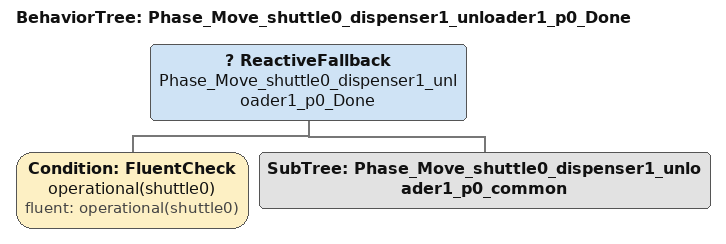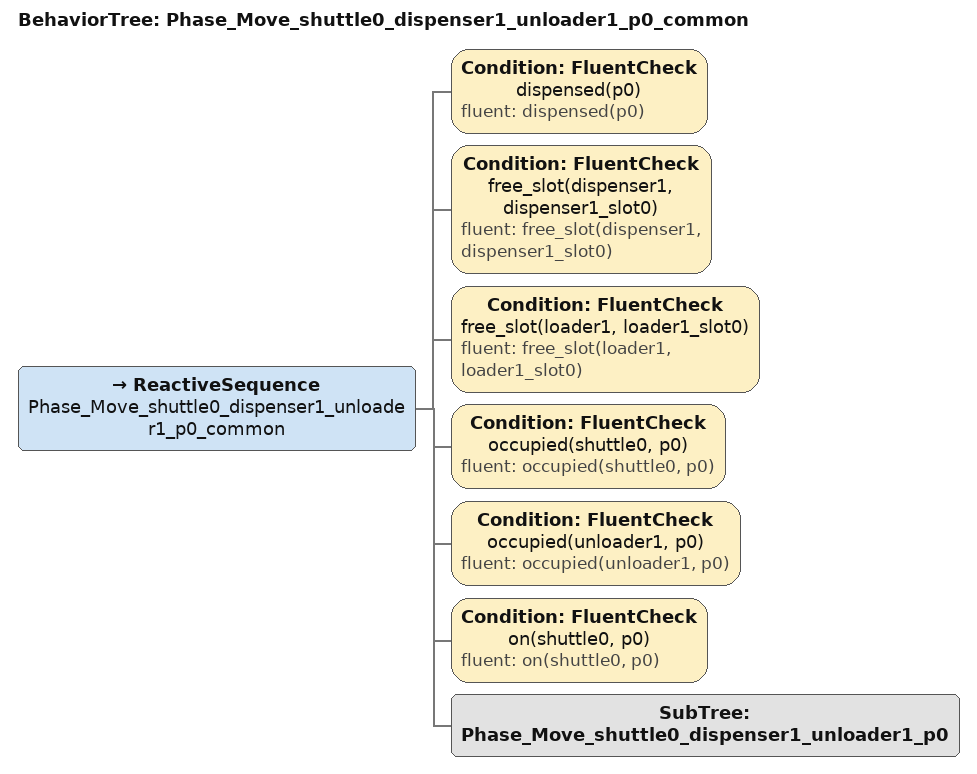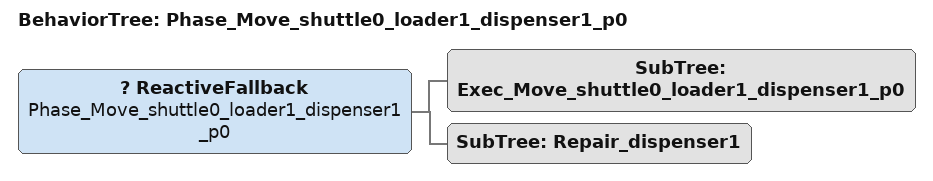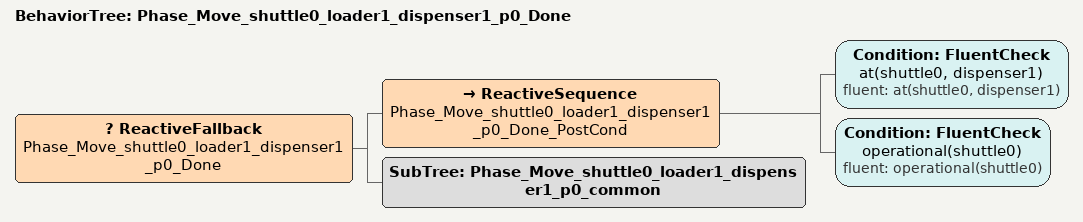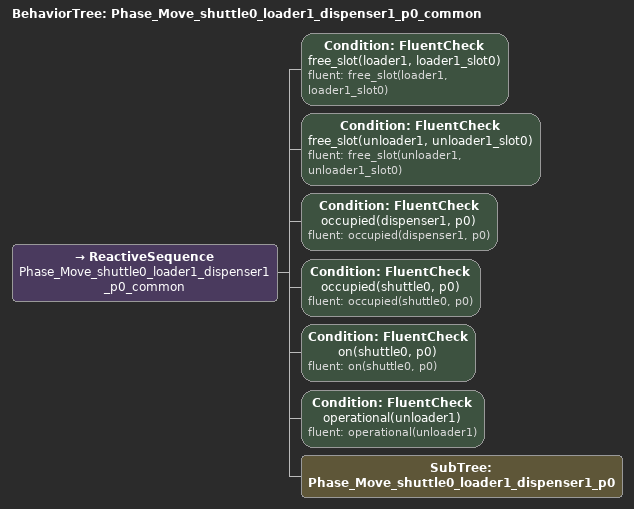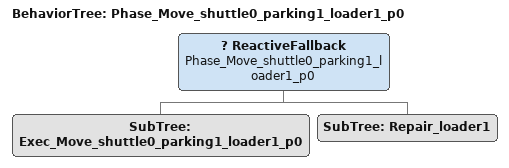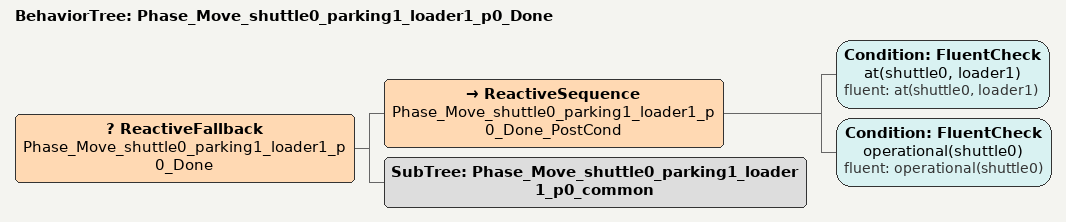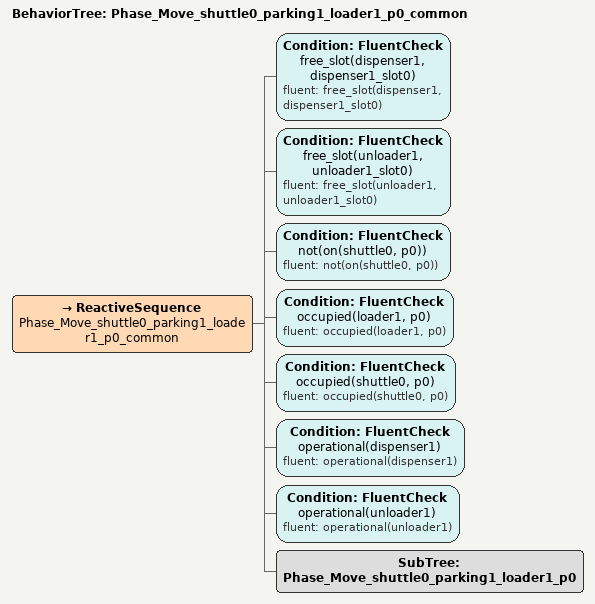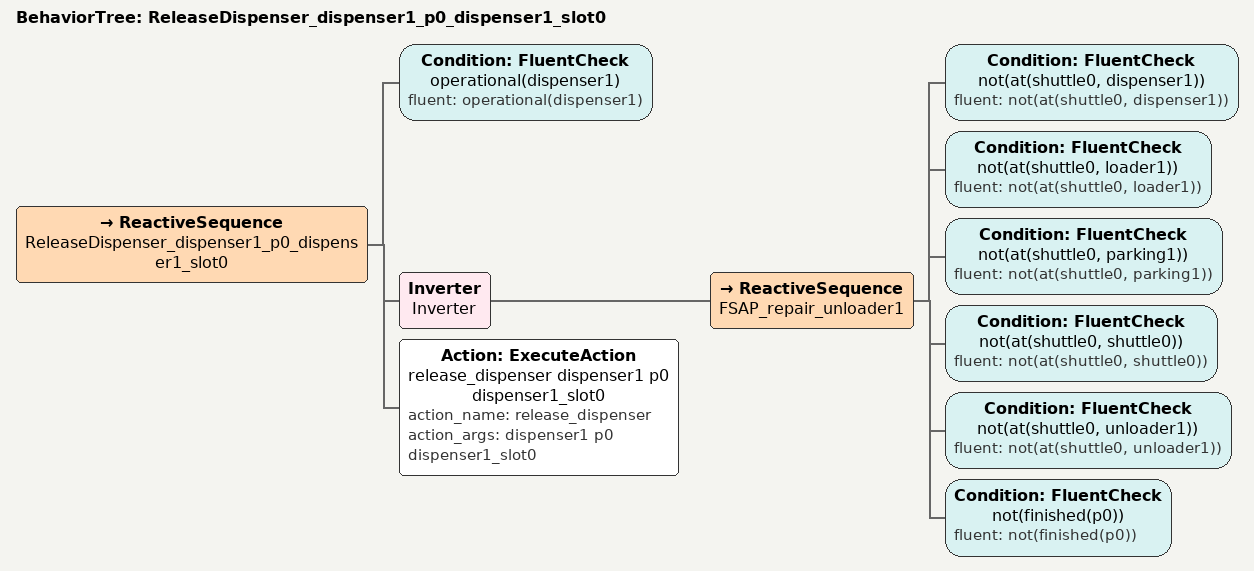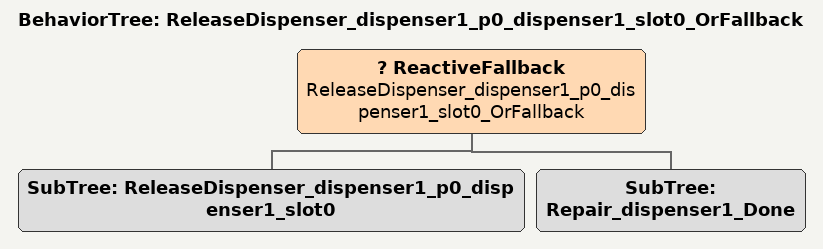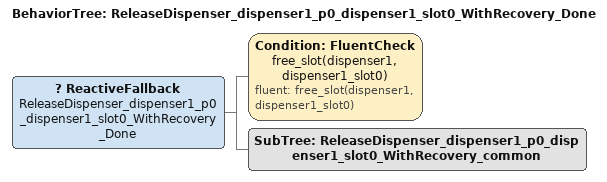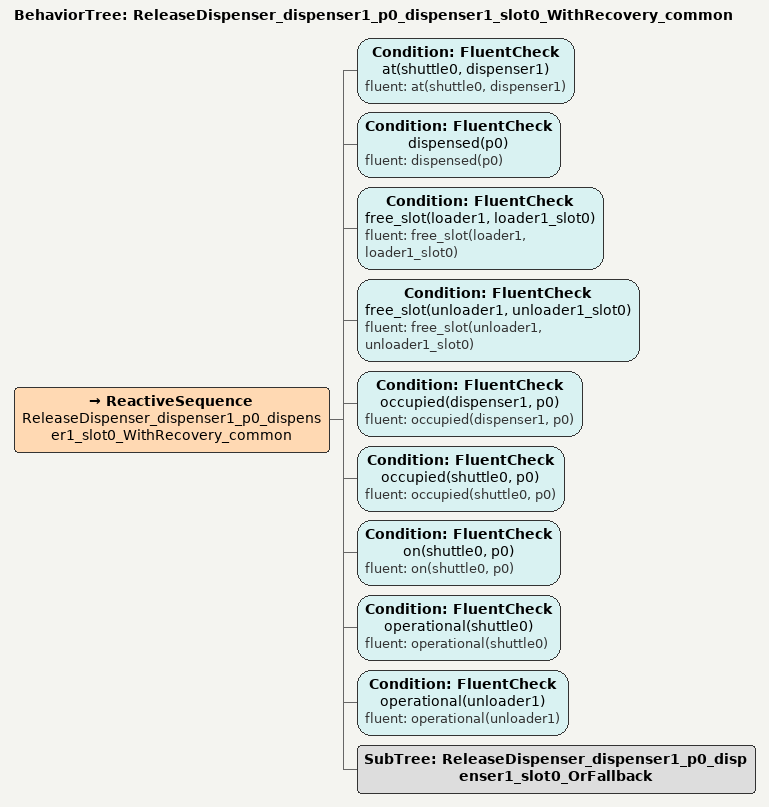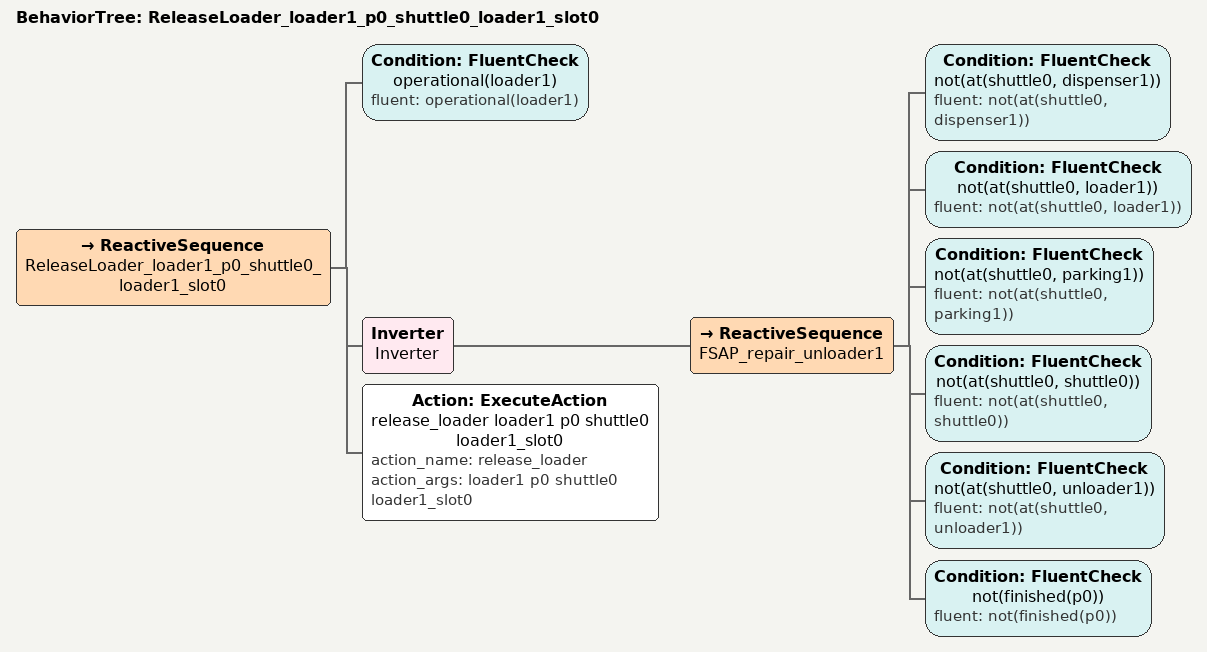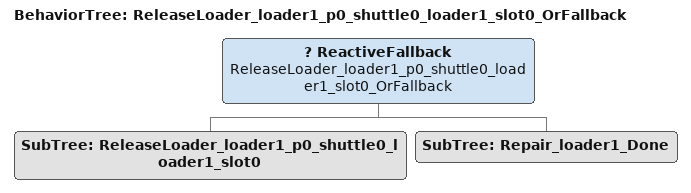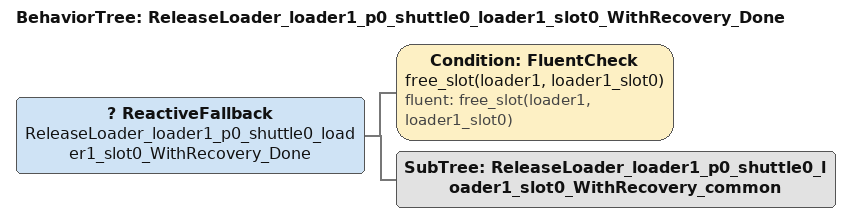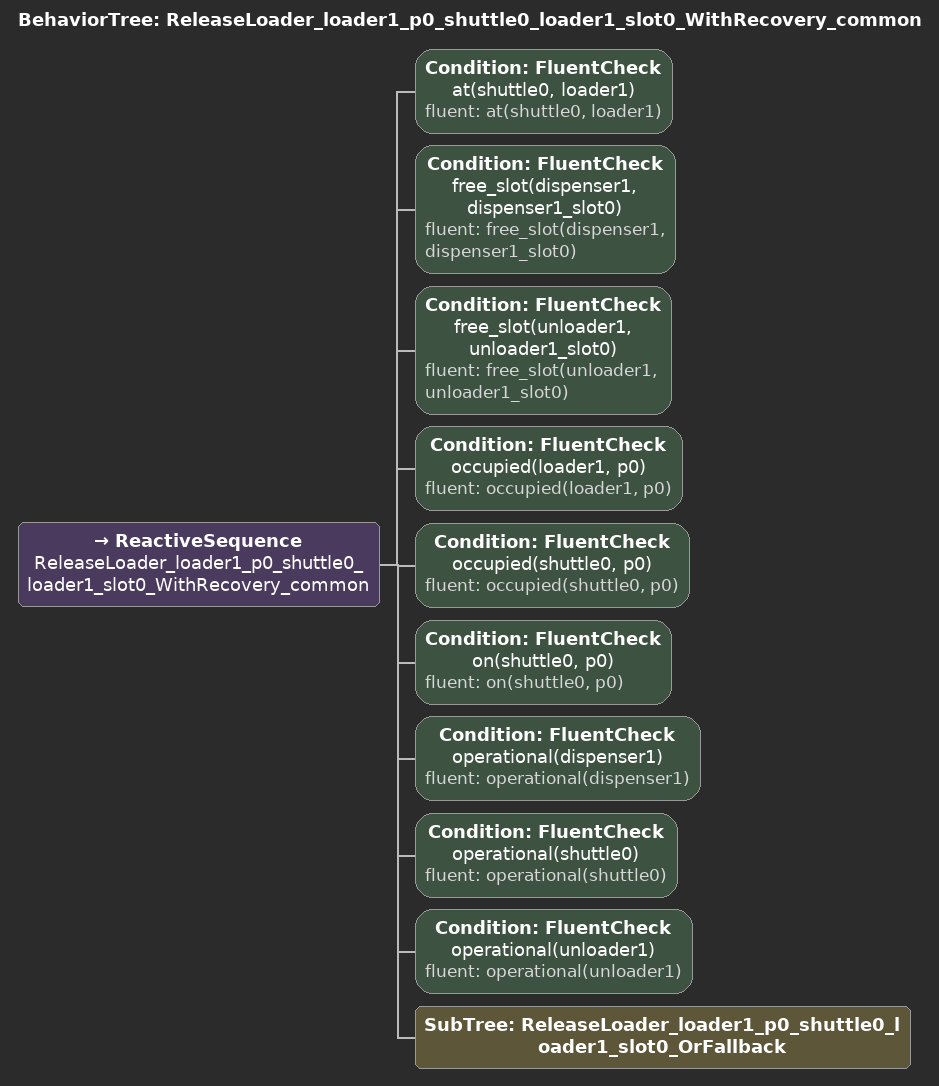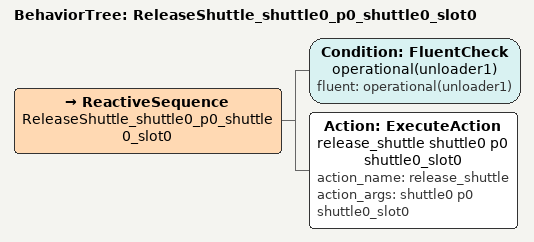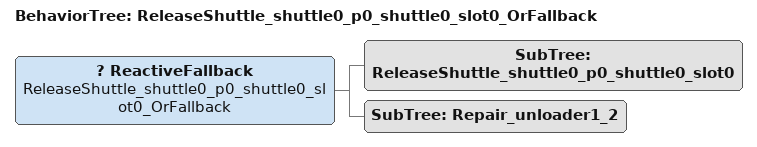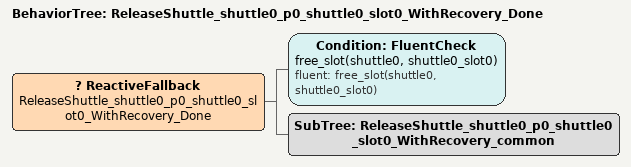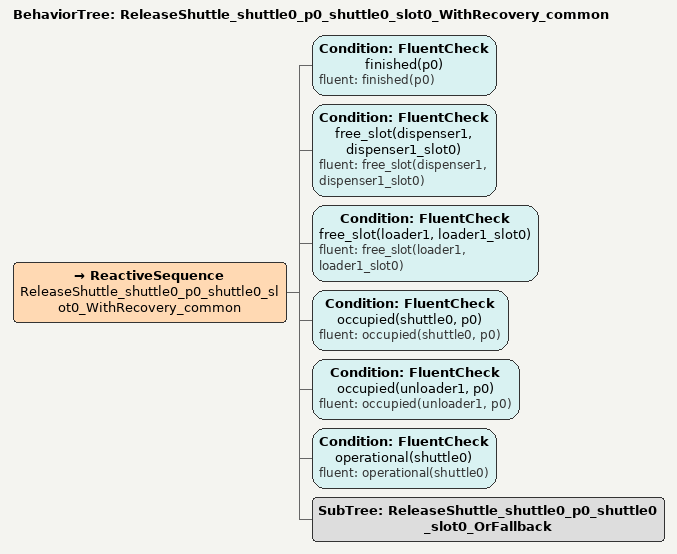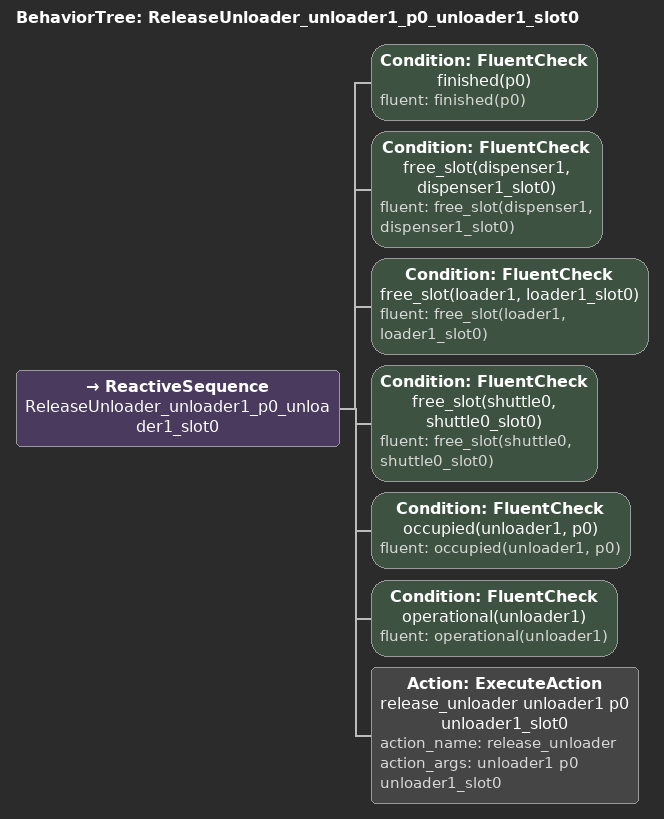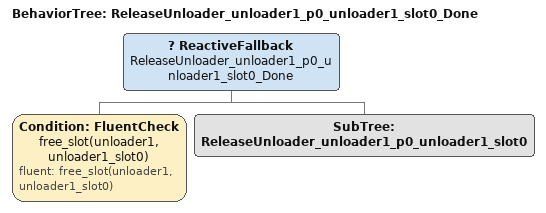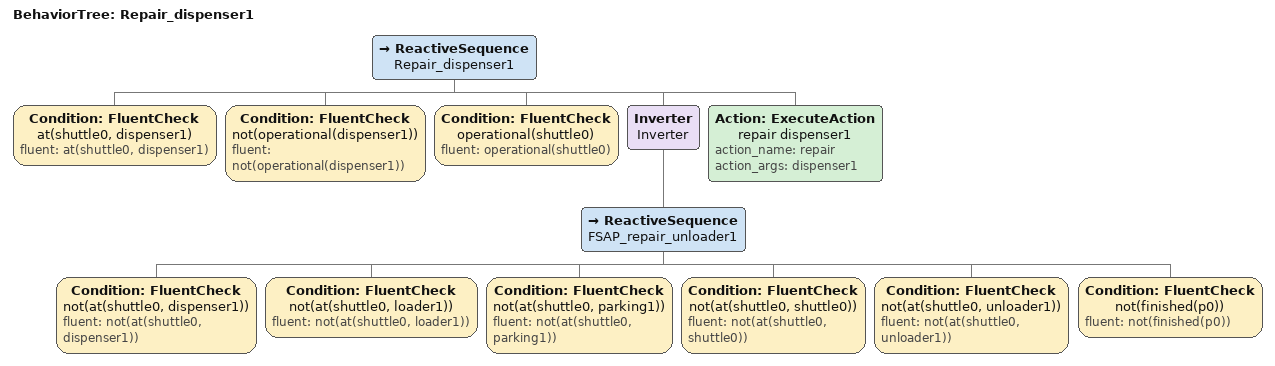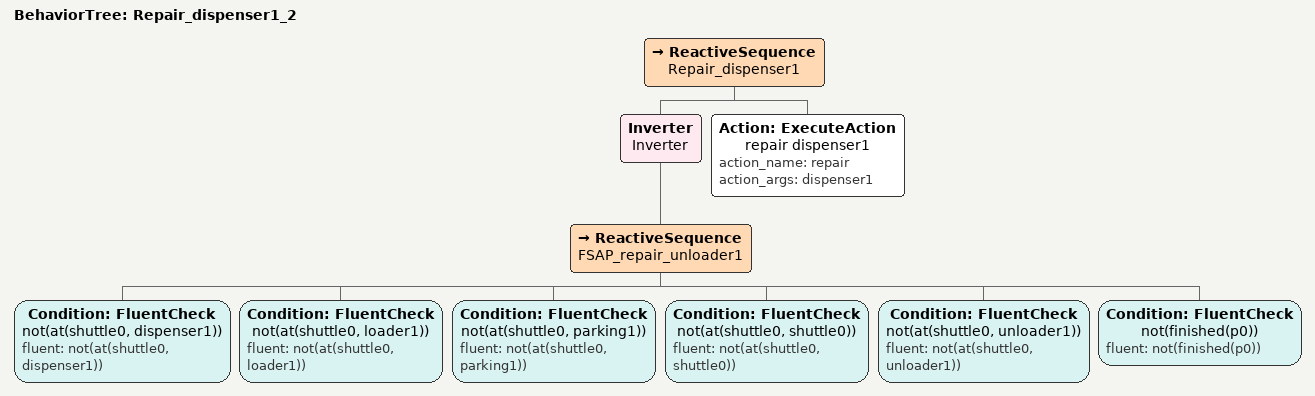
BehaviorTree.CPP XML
<BehaviorTree ID="Phase_Move_shuttle0_dispenser1_unloader1_p0_Done">
  <ReactiveFallback name="Phase_Move_shuttle0_dispenser1_unloader1_p0_Done">
    <Condition ID="FluentCheck" name="operational(shuttle0)" fluent="operational(shuttle0)"/>
    <SubTree ID="Phase_Move_shuttle0_dispenser1_unloader1_p0_common"/>
  </ReactiveFallback>
</BehaviorTree>

<BehaviorTree ID="Phase_Move_shuttle0_dispenser1_unloader1_p0_common">
  <ReactiveSequence name="Phase_Move_shuttle0_dispenser1_unloader1_p0_common">
    <Condition ID="FluentCheck" name="dispensed(p0)" fluent="dispensed(p0)"/>
    <Condition ID="FluentCheck" name="free_slot(dispenser1, dispenser1_slot0)" fluent="free_slot(dispenser1, dispenser1_slot0)"/>
    <Condition ID="FluentCheck" name="free_slot(loader1, loader1_slot0)" fluent="free_slot(loader1, loader1_slot0)"/>
    <Condition ID="FluentCheck" name="occupied(shuttle0, p0)" fluent="occupied(shuttle0, p0)"/>
    <Condition ID="FluentCheck" name="occupied(unloader1, p0)" fluent="occupied(unloader1, p0)"/>
    <Condition ID="FluentCheck" name="on(shuttle0, p0)" fluent="on(shuttle0, p0)"/>
    <SubTree ID="Phase_Move_shuttle0_dispenser1_unloader1_p0"/>
  </ReactiveSequence>
</BehaviorTree>

<BehaviorTree ID="Phase_Move_shuttle0_loader1_dispenser1_p0">
  <ReactiveFallback name="Phase_Move_shuttle0_loader1_dispenser1_p0">
    <SubTree ID="Exec_Move_shuttle0_loader1_dispenser1_p0"/>
    <SubTree ID="Repair_dispenser1"/>
  </ReactiveFallback>
</BehaviorTree>

<BehaviorTree ID="Phase_Move_shuttle0_loader1_dispenser1_p0_Done">
  <ReactiveFallback name="Phase_Move_shuttle0_loader1_dispenser1_p0_Done">
    <ReactiveSequence name="Phase_Move_shuttle0_loader1_dispenser1_p0_Done_PostCond">
      <Condition ID="FluentCheck" name="at(shuttle0, dispenser1)" fluent="at(shuttle0, dispenser1)"/>
      <Condition ID="FluentCheck" name="operational(shuttle0)" fluent="operational(shuttle0)"/>
    </ReactiveSequence>
    <SubTree ID="Phase_Move_shuttle0_loader1_dispenser1_p0_common"/>
  </ReactiveFallback>
</BehaviorTree>

<BehaviorTree ID="Phase_Move_shuttle0_loader1_dispenser1_p0_common">
  <ReactiveSequence name="Phase_Move_shuttle0_loader1_dispenser1_p0_common">
    <Condition ID="FluentCheck" name="free_slot(loader1, loader1_slot0)" fluent="free_slot(loader1, loader1_slot0)"/>
    <Condition ID="FluentCheck" name="free_slot(unloader1, unloader1_slot0)" fluent="free_slot(unloader1, unloader1_slot0)"/>
    <Condition ID="FluentCheck" name="occupied(dispenser1, p0)" fluent="occupied(dispenser1, p0)"/>
    <Condition ID="FluentCheck" name="occupied(shuttle0, p0)" fluent="occupied(shuttle0, p0)"/>
    <Condition ID="FluentCheck" name="on(shuttle0, p0)" fluent="on(shuttle0, p0)"/>
    <Condition ID="FluentCheck" name="operational(unloader1)" fluent="operational(unloader1)"/>
    <SubTree ID="Phase_Move_shuttle0_loader1_dispenser1_p0"/>
  </ReactiveSequence>
</BehaviorTree>

<BehaviorTree ID="Phase_Move_shuttle0_parking1_loader1_p0">
  <ReactiveFallback name="Phase_Move_shuttle0_parking1_loader1_p0">
    <SubTree ID="Exec_Move_shuttle0_parking1_loader1_p0"/>
    <SubTree ID="Repair_loader1"/>
  </ReactiveFallback>
</BehaviorTree>

<BehaviorTree ID="Phase_Move_shuttle0_parking1_loader1_p0_Done">
  <ReactiveFallback name="Phase_Move_shuttle0_parking1_loader1_p0_Done">
    <ReactiveSequence name="Phase_Move_shuttle0_parking1_loader1_p0_Done_PostCond">
      <Condition ID="FluentCheck" name="at(shuttle0, loader1)" fluent="at(shuttle0, loader1)"/>
      <Condition ID="FluentCheck" name="operational(shuttle0)" fluent="operational(shuttle0)"/>
    </ReactiveSequence>
    <SubTree ID="Phase_Move_shuttle0_parking1_loader1_p0_common"/>
  </ReactiveFallback>
</BehaviorTree>

<BehaviorTree ID="Phase_Move_shuttle0_parking1_loader1_p0_common">
  <ReactiveSequence name="Phase_Move_shuttle0_parking1_loader1_p0_common">
    <Condition ID="FluentCheck" name="free_slot(dispenser1, dispenser1_slot0)" fluent="free_slot(dispenser1, dispenser1_slot0)"/>
    <Condition ID="FluentCheck" name="free_slot(unloader1, unloader1_slot0)" fluent="free_slot(unloader1, unloader1_slot0)"/>
    <Condition ID="FluentCheck" name="not(on(shuttle0, p0))" fluent="not(on(shuttle0, p0))"/>
    <Condition ID="FluentCheck" name="occupied(loader1, p0)" fluent="occupied(loader1, p0)"/>
    <Condition ID="FluentCheck" name="occupied(shuttle0, p0)" fluent="occupied(shuttle0, p0)"/>
    <Condition ID="FluentCheck" name="operational(dispenser1)" fluent="operational(dispenser1)"/>
    <Condition ID="FluentCheck" name="operational(unloader1)" fluent="operational(unloader1)"/>
    <SubTree ID="Phase_Move_shuttle0_parking1_loader1_p0"/>
  </ReactiveSequence>
</BehaviorTree>

<BehaviorTree ID="ReleaseDispenser_dispenser1_p0_dispenser1_slot0">
  <ReactiveSequence name="ReleaseDispenser_dispenser1_p0_dispenser1_slot0">
    <Condition ID="FluentCheck" name="operational(dispenser1)" fluent="operational(dispenser1)"/>
    <Inverter name="Inverter">
      <ReactiveSequence name="FSAP_repair_unloader1">
        <Condition ID="FluentCheck" name="not(at(shuttle0, dispenser1))" fluent="not(at(shuttle0, dispenser1))"/>
        <Condition ID="FluentCheck" name="not(at(shuttle0, loader1))" fluent="not(at(shuttle0, loader1))"/>
        <Condition ID="FluentCheck" name="not(at(shuttle0, parking1))" fluent="not(at(shuttle0, parking1))"/>
        <Condition ID="FluentCheck" name="not(at(shuttle0, shuttle0))" fluent="not(at(shuttle0, shuttle0))"/>
        <Condition ID="FluentCheck" name="not(at(shuttle0, unloader1))" fluent="not(at(shuttle0, unloader1))"/>
        <Condition ID="FluentCheck" name="not(finished(p0))" fluent="not(finished(p0))"/>
      </ReactiveSequence>
    </Inverter>
    <Action ID="ExecuteAction" name="release_dispenser dispenser1 p0 dispenser1_slot0" action_name="release_dispenser" action_args="dispenser1 p0 dispenser1_slot0"/>
  </ReactiveSequence>
</BehaviorTree>

<BehaviorTree ID="ReleaseDispenser_dispenser1_p0_dispenser1_slot0_OrFallback">
  <ReactiveFallback name="ReleaseDispenser_dispenser1_p0_dispenser1_slot0_OrFallback">
    <SubTree ID="ReleaseDispenser_dispenser1_p0_dispenser1_slot0"/>
    <SubTree ID="Repair_dispenser1_Done"/>
  </ReactiveFallback>
</BehaviorTree>

<BehaviorTree ID="ReleaseDispenser_dispenser1_p0_dispenser1_slot0_WithRecovery_Done">
  <ReactiveFallback name="ReleaseDispenser_dispenser1_p0_dispenser1_slot0_WithRecovery_Done">
    <Condition ID="FluentCheck" name="free_slot(dispenser1, dispenser1_slot0)" fluent="free_slot(dispenser1, dispenser1_slot0)"/>
    <SubTree ID="ReleaseDispenser_dispenser1_p0_dispenser1_slot0_WithRecovery_common"/>
  </ReactiveFallback>
</BehaviorTree>

<BehaviorTree ID="ReleaseDispenser_dispenser1_p0_dispenser1_slot0_WithRecovery_common">
  <ReactiveSequence name="ReleaseDispenser_dispenser1_p0_dispenser1_slot0_WithRecovery_common">
    <Condition ID="FluentCheck" name="at(shuttle0, dispenser1)" fluent="at(shuttle0, dispenser1)"/>
    <Condition ID="FluentCheck" name="dispensed(p0)" fluent="dispensed(p0)"/>
    <Condition ID="FluentCheck" name="free_slot(loader1, loader1_slot0)" fluent="free_slot(loader1, loader1_slot0)"/>
    <Condition ID="FluentCheck" name="free_slot(unloader1, unloader1_slot0)" fluent="free_slot(unloader1, unloader1_slot0)"/>
    <Condition ID="FluentCheck" name="occupied(dispenser1, p0)" fluent="occupied(dispenser1, p0)"/>
    <Condition ID="FluentCheck" name="occupied(shuttle0, p0)" fluent="occupied(shuttle0, p0)"/>
    <Condition ID="FluentCheck" name="on(shuttle0, p0)" fluent="on(shuttle0, p0)"/>
    <Condition ID="FluentCheck" name="operational(shuttle0)" fluent="operational(shuttle0)"/>
    <Condition ID="FluentCheck" name="operational(unloader1)" fluent="operational(unloader1)"/>
    <SubTree ID="ReleaseDispenser_dispenser1_p0_dispenser1_slot0_OrFallback"/>
  </ReactiveSequence>
</BehaviorTree>

<BehaviorTree ID="ReleaseLoader_loader1_p0_shuttle0_loader1_slot0">
  <ReactiveSequence name="ReleaseLoader_loader1_p0_shuttle0_loader1_slot0">
    <Condition ID="FluentCheck" name="operational(loader1)" fluent="operational(loader1)"/>
    <Inverter name="Inverter">
      <ReactiveSequence name="FSAP_repair_unloader1">
        <Condition ID="FluentCheck" name="not(at(shuttle0, dispenser1))" fluent="not(at(shuttle0, dispenser1))"/>
        <Condition ID="FluentCheck" name="not(at(shuttle0, loader1))" fluent="not(at(shuttle0, loader1))"/>
        <Condition ID="FluentCheck" name="not(at(shuttle0, parking1))" fluent="not(at(shuttle0, parking1))"/>
        <Condition ID="FluentCheck" name="not(at(shuttle0, shuttle0))" fluent="not(at(shuttle0, shuttle0))"/>
        <Condition ID="FluentCheck" name="not(at(shuttle0, unloader1))" fluent="not(at(shuttle0, unloader1))"/>
        <Condition ID="FluentCheck" name="not(finished(p0))" fluent="not(finished(p0))"/>
      </ReactiveSequence>
    </Inverter>
    <Action ID="ExecuteAction" name="release_loader loader1 p0 shuttle0 loader1_slot0" action_name="release_loader" action_args="loader1 p0 shuttle0 loader1_slot0"/>
  </ReactiveSequence>
</BehaviorTree>

<BehaviorTree ID="ReleaseLoader_loader1_p0_shuttle0_loader1_slot0_OrFallback">
  <ReactiveFallback name="ReleaseLoader_loader1_p0_shuttle0_loader1_slot0_OrFallback">
    <SubTree ID="ReleaseLoader_loader1_p0_shuttle0_loader1_slot0"/>
    <SubTree ID="Repair_loader1_Done"/>
  </ReactiveFallback>
</BehaviorTree>

<BehaviorTree ID="ReleaseLoader_loader1_p0_shuttle0_loader1_slot0_WithRecovery_Done">
  <ReactiveFallback name="ReleaseLoader_loader1_p0_shuttle0_loader1_slot0_WithRecovery_Done">
    <Condition ID="FluentCheck" name="free_slot(loader1, loader1_slot0)" fluent="free_slot(loader1, loader1_slot0)"/>
    <SubTree ID="ReleaseLoader_loader1_p0_shuttle0_loader1_slot0_WithRecovery_common"/>
  </ReactiveFallback>
</BehaviorTree>

<BehaviorTree ID="ReleaseLoader_loader1_p0_shuttle0_loader1_slot0_WithRecovery_common">
  <ReactiveSequence name="ReleaseLoader_loader1_p0_shuttle0_loader1_slot0_WithRecovery_common">
    <Condition ID="FluentCheck" name="at(shuttle0, loader1)" fluent="at(shuttle0, loader1)"/>
    <Condition ID="FluentCheck" name="free_slot(dispenser1, dispenser1_slot0)" fluent="free_slot(dispenser1, dispenser1_slot0)"/>
    <Condition ID="FluentCheck" name="free_slot(unloader1, unloader1_slot0)" fluent="free_slot(unloader1, unloader1_slot0)"/>
    <Condition ID="FluentCheck" name="occupied(loader1, p0)" fluent="occupied(loader1, p0)"/>
    <Condition ID="FluentCheck" name="occupied(shuttle0, p0)" fluent="occupied(shuttle0, p0)"/>
    <Condition ID="FluentCheck" name="on(shuttle0, p0)" fluent="on(shuttle0, p0)"/>
    <Condition ID="FluentCheck" name="operational(dispenser1)" fluent="operational(dispenser1)"/>
    <Condition ID="FluentCheck" name="operational(shuttle0)" fluent="operational(shuttle0)"/>
    <Condition ID="FluentCheck" name="operational(unloader1)" fluent="operational(unloader1)"/>
    <SubTree ID="ReleaseLoader_loader1_p0_shuttle0_loader1_slot0_OrFallback"/>
  </ReactiveSequence>
</BehaviorTree>

<BehaviorTree ID="ReleaseShuttle_shuttle0_p0_shuttle0_slot0">
  <ReactiveSequence name="ReleaseShuttle_shuttle0_p0_shuttle0_slot0">
    <Condition ID="FluentCheck" name="operational(unloader1)" fluent="operational(unloader1)"/>
    <Action ID="ExecuteAction" name="release_shuttle shuttle0 p0 shuttle0_slot0" action_name="release_shuttle" action_args="shuttle0 p0 shuttle0_slot0"/>
  </ReactiveSequence>
</BehaviorTree>

<BehaviorTree ID="ReleaseShuttle_shuttle0_p0_shuttle0_slot0_OrFallback">
  <ReactiveFallback name="ReleaseShuttle_shuttle0_p0_shuttle0_slot0_OrFallback">
    <SubTree ID="ReleaseShuttle_shuttle0_p0_shuttle0_slot0"/>
    <SubTree ID="Repair_unloader1_2"/>
  </ReactiveFallback>
</BehaviorTree>

<BehaviorTree ID="ReleaseShuttle_shuttle0_p0_shuttle0_slot0_WithRecovery_Done">
  <ReactiveFallback name="ReleaseShuttle_shuttle0_p0_shuttle0_slot0_WithRecovery_Done">
    <Condition ID="FluentCheck" name="free_slot(shuttle0, shuttle0_slot0)" fluent="free_slot(shuttle0, shuttle0_slot0)"/>
    <SubTree ID="ReleaseShuttle_shuttle0_p0_shuttle0_slot0_WithRecovery_common"/>
  </ReactiveFallback>
</BehaviorTree>

<BehaviorTree ID="ReleaseShuttle_shuttle0_p0_shuttle0_slot0_WithRecovery_common">
  <ReactiveSequence name="ReleaseShuttle_shuttle0_p0_shuttle0_slot0_WithRecovery_common">
    <Condition ID="FluentCheck" name="finished(p0)" fluent="finished(p0)"/>
    <Condition ID="FluentCheck" name="free_slot(dispenser1, dispenser1_slot0)" fluent="free_slot(dispenser1, dispenser1_slot0)"/>
    <Condition ID="FluentCheck" name="free_slot(loader1, loader1_slot0)" fluent="free_slot(loader1, loader1_slot0)"/>
    <Condition ID="FluentCheck" name="occupied(shuttle0, p0)" fluent="occupied(shuttle0, p0)"/>
    <Condition ID="FluentCheck" name="occupied(unloader1, p0)" fluent="occupied(unloader1, p0)"/>
    <Condition ID="FluentCheck" name="operational(shuttle0)" fluent="operational(shuttle0)"/>
    <SubTree ID="ReleaseShuttle_shuttle0_p0_shuttle0_slot0_OrFallback"/>
  </ReactiveSequence>
</BehaviorTree>

<BehaviorTree ID="ReleaseUnloader_unloader1_p0_unloader1_slot0">
  <ReactiveSequence name="ReleaseUnloader_unloader1_p0_unloader1_slot0">
    <Condition ID="FluentCheck" name="finished(p0)" fluent="finished(p0)"/>
    <Condition ID="FluentCheck" name="free_slot(dispenser1, dispenser1_slot0)" fluent="free_slot(dispenser1, dispenser1_slot0)"/>
    <Condition ID="FluentCheck" name="free_slot(loader1, loader1_slot0)" fluent="free_slot(loader1, loader1_slot0)"/>
    <Condition ID="FluentCheck" name="free_slot(shuttle0, shuttle0_slot0)" fluent="free_slot(shuttle0, shuttle0_slot0)"/>
    <Condition ID="FluentCheck" name="occupied(unloader1, p0)" fluent="occupied(unloader1, p0)"/>
    <Condition ID="FluentCheck" name="operational(unloader1)" fluent="operational(unloader1)"/>
    <Action ID="ExecuteAction" name="release_unloader unloader1 p0 unloader1_slot0" action_name="release_unloader" action_args="unloader1 p0 unloader1_slot0"/>
  </ReactiveSequence>
</BehaviorTree>

<BehaviorTree ID="ReleaseUnloader_unloader1_p0_unloader1_slot0_Done">
  <ReactiveFallback name="ReleaseUnloader_unloader1_p0_unloader1_slot0_Done">
    <Condition ID="FluentCheck" name="free_slot(unloader1, unloader1_slot0)" fluent="free_slot(unloader1, unloader1_slot0)"/>
    <SubTree ID="ReleaseUnloader_unloader1_p0_unloader1_slot0"/>
  </ReactiveFallback>
</BehaviorTree>

<BehaviorTree ID="Repair_dispenser1">
  <ReactiveSequence name="Repair_dispenser1">
    <Condition ID="FluentCheck" name="at(shuttle0, dispenser1)" fluent="at(shuttle0, dispenser1)"/>
    <Condition ID="FluentCheck" name="not(operational(dispenser1))" fluent="not(operational(dispenser1))"/>
    <Condition ID="FluentCheck" name="operational(shuttle0)" fluent="operational(shuttle0)"/>
    <Inverter name="Inverter">
      <ReactiveSequence name="FSAP_repair_unloader1">
        <Condition ID="FluentCheck" name="not(at(shuttle0, dispenser1))" fluent="not(at(shuttle0, dispenser1))"/>
        <Condition ID="FluentCheck" name="not(at(shuttle0, loader1))" fluent="not(at(shuttle0, loader1))"/>
        <Condition ID="FluentCheck" name="not(at(shuttle0, parking1))" fluent="not(at(shuttle0, parking1))"/>
        <Condition ID="FluentCheck" name="not(at(shuttle0, shuttle0))" fluent="not(at(shuttle0, shuttle0))"/>
        <Condition ID="FluentCheck" name="not(at(shuttle0, unloader1))" fluent="not(at(shuttle0, unloader1))"/>
        <Condition ID="FluentCheck" name="not(finished(p0))" fluent="not(finished(p0))"/>
      </ReactiveSequence>
    </Inverter>
    <Action ID="ExecuteAction" name="repair dispenser1" action_name="repair" action_args="dispenser1"/>
  </ReactiveSequence>
</BehaviorTree>

<BehaviorTree ID="Repair_dispenser1_2">
  <ReactiveSequence name="Repair_dispenser1">
    <Inverter name="Inverter">
      <ReactiveSequence name="FSAP_repair_unloader1">
        <Condition ID="FluentCheck" name="not(at(shuttle0, dispenser1))" fluent="not(at(shuttle0, dispenser1))"/>
        <Condition ID="FluentCheck" name="not(at(shuttle0, loader1))" fluent="not(at(shuttle0, loader1))"/>
        <Condition ID="FluentCheck" name="not(at(shuttle0, parking1))" fluent="not(at(shuttle0, parking1))"/>
        <Condition ID="FluentCheck" name="not(at(shuttle0, shuttle0))" fluent="not(at(shuttle0, shuttle0))"/>
        <Condition ID="FluentCheck" name="not(at(shuttle0, unloader1))" fluent="not(at(shuttle0, unloader1))"/>
        <Condition ID="FluentCheck" name="not(finished(p0))" fluent="not(finished(p0))"/>
      </ReactiveSequence>
    </Inverter>
    <Action ID="ExecuteAction" name="repair dispenser1" action_name="repair" action_args="dispenser1"/>
  </ReactiveSequence>
</BehaviorTree>
